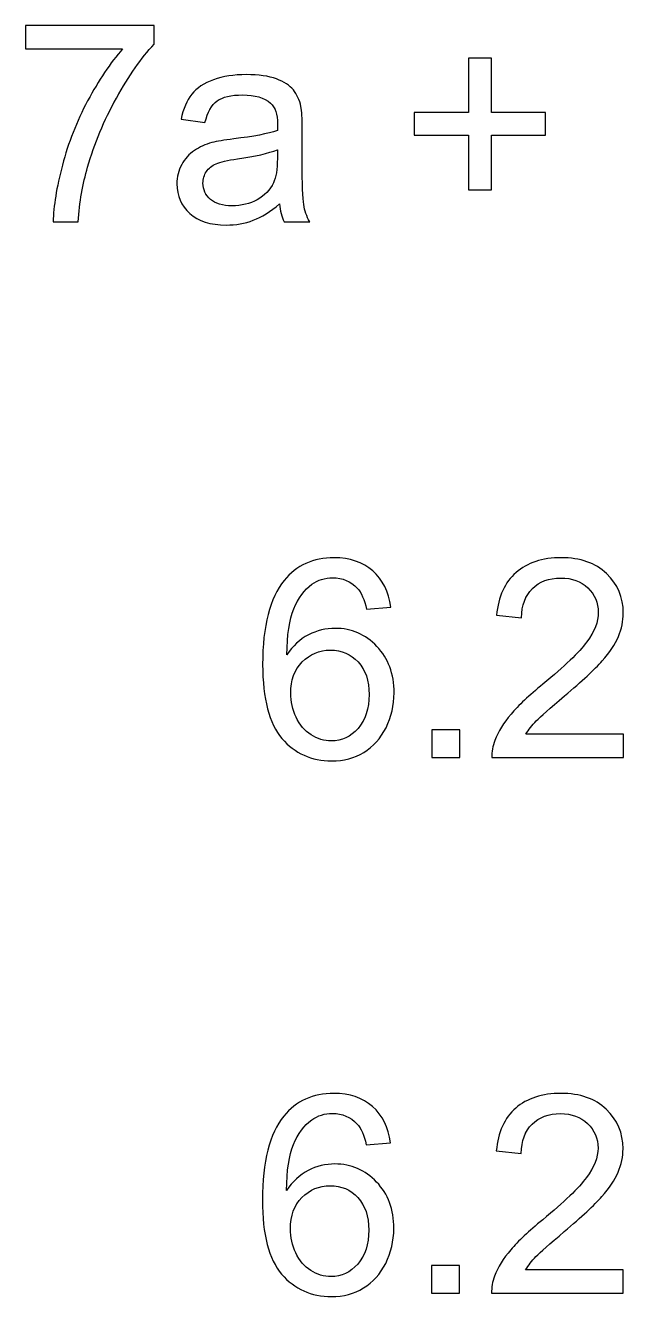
# Model space of a CAD drawing. Header units: millimetres. Extents: x -742 to 1487, y -1115 to 638.
# Drawn here: x 30.1 to 57.4, y -988.6 to -930.5 of the extents above; entities that cross this region are included whole.
import ezdxf

# ---------------------------------------------------------------- set-up
doc = ezdxf.new("R2010")
doc.units = ezdxf.units.MM
doc.layers.add('Layer 1', color=7, linetype='CONTINUOUS')

msp = doc.modelspace()

# ---------------------------------------------------------------- linework, layer by layer
at = {"layer": 'Layer 1', "color": 250}
for points, knots in [([(30.061, -931.567), (30.061, -931.567), (30.061, -930.5), (30.061, -930.5), (30.061, -930.5), (30.061, -930.5), (35.941, -930.5), (35.941, -930.5), (35.941, -930.5), (35.941, -930.5), (35.941, -931.364), (35.941, -931.364), (35.941, -931.364), (35.363, -931.98), (34.788, -932.799), (34.22, -933.821), (34.22, -933.821), (33.651, -934.844), (33.213, -935.896), (32.902, -936.977), (32.902, -936.977), (32.679, -937.737), (32.535, -938.573), (32.474, -939.479), (32.474, -939.479), (32.474, -939.479), (31.331, -939.479), (31.331, -939.479), (31.331, -939.479), (31.344, -938.764), (31.483, -937.898), (31.752, -936.884), (31.752, -936.884), (32.021, -935.868), (32.404, -934.89), (32.906, -933.948), (32.906, -933.948), (33.408, -933.006), (33.941, -932.213), (34.506, -931.567), (34.506, -931.567), (34.506, -931.567), (30.061, -931.567), (30.061, -931.567)], [0, 0, 0, 0, 0.083333, 0.083333, 0.083333, 0.083333, 0.166667, 0.166667, 0.166667, 0.166667, 0.25, 0.25, 0.25, 0.25, 0.333333, 0.333333, 0.333333, 0.333333, 0.416667, 0.416667, 0.416667, 0.416667, 0.5, 0.5, 0.5, 0.5, 0.583333, 0.583333, 0.583333, 0.583333, 0.666667, 0.666667, 0.666667, 0.666667, 0.75, 0.75, 0.75, 0.75, 0.833333, 0.833333, 0.833333, 0.833333, 1, 1, 1, 1]), ([(50.307, -938.006), (50.307, -938.006), (50.307, -935.517), (50.307, -935.517), (50.307, -935.517), (50.307, -935.517), (47.83, -935.517), (47.83, -935.517), (47.83, -935.517), (47.83, -935.517), (47.83, -934.475), (47.83, -934.475), (47.83, -934.475), (47.83, -934.475), (50.307, -934.475), (50.307, -934.475), (50.307, -934.475), (50.307, -934.475), (50.307, -931.999), (50.307, -931.999), (50.307, -931.999), (50.307, -931.999), (51.361, -931.999), (51.361, -931.999), (51.361, -931.999), (51.361, -931.999), (51.361, -934.475), (51.361, -934.475), (51.361, -934.475), (51.361, -934.475), (53.838, -934.475), (53.838, -934.475), (53.838, -934.475), (53.838, -934.475), (53.838, -935.517), (53.838, -935.517), (53.838, -935.517), (53.838, -935.517), (51.361, -935.517), (51.361, -935.517), (51.361, -935.517), (51.361, -935.517), (51.361, -938.006), (51.361, -938.006), (51.361, -938.006), (51.361, -938.006), (50.307, -938.006), (50.307, -938.006)], [0, 0, 0, 0, 0.076923, 0.076923, 0.076923, 0.076923, 0.153846, 0.153846, 0.153846, 0.153846, 0.230769, 0.230769, 0.230769, 0.230769, 0.307692, 0.307692, 0.307692, 0.307692, 0.384615, 0.384615, 0.384615, 0.384615, 0.461538, 0.461538, 0.461538, 0.461538, 0.538462, 0.538462, 0.538462, 0.538462, 0.615385, 0.615385, 0.615385, 0.615385, 0.692308, 0.692308, 0.692308, 0.692308, 0.769231, 0.769231, 0.769231, 0.769231, 0.846154, 0.846154, 0.846154, 0.846154, 1, 1, 1, 1]), ([(41.671, -938.654), (41.256, -939.007), (40.856, -939.255), (40.473, -939.401), (40.473, -939.401), (40.09, -939.547), (39.679, -939.619), (39.239, -939.619), (39.239, -939.619), (38.515, -939.619), (37.958, -939.443), (37.569, -939.09), (37.569, -939.09), (37.179, -938.738), (36.985, -938.287), (36.985, -937.739), (36.985, -937.739), (36.985, -937.418), (37.059, -937.123), (37.205, -936.857), (37.205, -936.857), (37.353, -936.59), (37.546, -936.378), (37.783, -936.217), (37.783, -936.217), (38.022, -936.056), (38.289, -935.934), (38.587, -935.851), (38.587, -935.851), (38.807, -935.794), (39.139, -935.739), (39.582, -935.684), (39.582, -935.684), (40.484, -935.578), (41.15, -935.449), (41.576, -935.301), (41.576, -935.301), (41.58, -935.148), (41.582, -935.051), (41.582, -935.011), (41.582, -935.011), (41.582, -934.558), (41.476, -934.238), (41.265, -934.052), (41.265, -934.052), (40.979, -933.8), (40.553, -933.675), (39.99, -933.675), (39.99, -933.675), (39.463, -933.675), (39.074, -933.768), (38.824, -933.953), (38.824, -933.953), (38.572, -934.137), (38.388, -934.463), (38.267, -934.933), (38.267, -934.933), (38.267, -934.933), (37.175, -934.78), (37.175, -934.78), (37.175, -934.78), (37.275, -934.312), (37.438, -933.933), (37.666, -933.646), (37.666, -933.646), (37.895, -933.358), (38.225, -933.138), (38.657, -932.981), (38.657, -932.981), (39.087, -932.826), (39.588, -932.748), (40.155, -932.748), (40.155, -932.748), (40.718, -932.748), (41.178, -932.814), (41.531, -932.947), (41.531, -932.947), (41.883, -933.08), (42.143, -933.246), (42.308, -933.447), (42.308, -933.447), (42.473, -933.648), (42.59, -933.902), (42.657, -934.209), (42.657, -934.209), (42.693, -934.399), (42.712, -934.742), (42.712, -935.235), (42.712, -935.235), (42.712, -935.235), (42.712, -936.717), (42.712, -936.717), (42.712, -936.717), (42.712, -937.752), (42.736, -938.406), (42.782, -938.683), (42.782, -938.683), (42.827, -938.961), (42.92, -939.225), (43.055, -939.479), (43.055, -939.479), (43.055, -939.479), (41.887, -939.479), (41.887, -939.479), (41.887, -939.479), (41.775, -939.244), (41.703, -938.969), (41.671, -938.654)], [0, 0, 0, 0, 0.035714, 0.035714, 0.035714, 0.035714, 0.071429, 0.071429, 0.071429, 0.071429, 0.107143, 0.107143, 0.107143, 0.107143, 0.142857, 0.142857, 0.142857, 0.142857, 0.178571, 0.178571, 0.178571, 0.178571, 0.214286, 0.214286, 0.214286, 0.214286, 0.25, 0.25, 0.25, 0.25, 0.285714, 0.285714, 0.285714, 0.285714, 0.321429, 0.321429, 0.321429, 0.321429, 0.357143, 0.357143, 0.357143, 0.357143, 0.392857, 0.392857, 0.392857, 0.392857, 0.428571, 0.428571, 0.428571, 0.428571, 0.464286, 0.464286, 0.464286, 0.464286, 0.5, 0.5, 0.5, 0.5, 0.535714, 0.535714, 0.535714, 0.535714, 0.571429, 0.571429, 0.571429, 0.571429, 0.607143, 0.607143, 0.607143, 0.607143, 0.642857, 0.642857, 0.642857, 0.642857, 0.678571, 0.678571, 0.678571, 0.678571, 0.714286, 0.714286, 0.714286, 0.714286, 0.75, 0.75, 0.75, 0.75, 0.785714, 0.785714, 0.785714, 0.785714, 0.821429, 0.821429, 0.821429, 0.821429, 0.857143, 0.857143, 0.857143, 0.857143, 0.892857, 0.892857, 0.892857, 0.892857, 0.928571, 0.928571, 0.928571, 0.928571, 1, 1, 1, 1]), ([(41.582, -936.177), (41.176, -936.342), (40.566, -936.482), (39.753, -936.596), (39.753, -936.596), (39.292, -936.662), (38.966, -936.736), (38.775, -936.818), (38.775, -936.818), (38.585, -936.901), (38.439, -937.022), (38.335, -937.178), (38.335, -937.178), (38.231, -937.337), (38.178, -937.513), (38.178, -937.707), (38.178, -937.707), (38.178, -938.002), (38.291, -938.249), (38.517, -938.446), (38.517, -938.446), (38.744, -938.643), (39.074, -938.743), (39.508, -938.743), (39.508, -938.743), (39.937, -938.743), (40.321, -938.649), (40.657, -938.461), (40.657, -938.461), (40.992, -938.275), (41.239, -938.019), (41.396, -937.695), (41.396, -937.695), (41.516, -937.443), (41.576, -937.072), (41.576, -936.584), (41.576, -936.584), (41.576, -936.584), (41.582, -936.177), (41.582, -936.177)], [0, 0, 0, 0, 0.090909, 0.090909, 0.090909, 0.090909, 0.181818, 0.181818, 0.181818, 0.181818, 0.272727, 0.272727, 0.272727, 0.272727, 0.363636, 0.363636, 0.363636, 0.363636, 0.454545, 0.454545, 0.454545, 0.454545, 0.545455, 0.545455, 0.545455, 0.545455, 0.636364, 0.636364, 0.636364, 0.636364, 0.727273, 0.727273, 0.727273, 0.727273, 0.818182, 0.818182, 0.818182, 0.818182, 1, 1, 1, 1]), ([(46.759, -957.081), (46.759, -957.081), (45.655, -957.17), (45.655, -957.17), (45.655, -957.17), (45.555, -956.731), (45.413, -956.412), (45.229, -956.213), (45.229, -956.213), (44.926, -955.893), (44.552, -955.735), (44.107, -955.735), (44.107, -955.735), (43.75, -955.735), (43.432, -955.834), (43.159, -956.033), (43.159, -956.033), (42.808, -956.289), (42.532, -956.662), (42.327, -957.153), (42.327, -957.153), (42.124, -957.646), (42.018, -958.347), (42.01, -959.255), (42.01, -959.255), (42.278, -958.846), (42.609, -958.541), (42.998, -958.344), (42.998, -958.344), (43.388, -958.145), (43.794, -958.046), (44.222, -958.046), (44.222, -958.046), (44.967, -958.046), (45.602, -958.321), (46.127, -958.869), (46.127, -958.869), (46.649, -959.418), (46.912, -960.125), (46.912, -960.994), (46.912, -960.994), (46.912, -961.566), (46.789, -962.095), (46.544, -962.586), (46.544, -962.586), (46.296, -963.077), (45.959, -963.452), (45.528, -963.712), (45.528, -963.712), (45.098, -963.973), (44.609, -964.104), (44.063, -964.104), (44.063, -964.104), (43.134, -964.104), (42.374, -963.761), (41.785, -963.077), (41.785, -963.077), (41.199, -962.394), (40.905, -961.265), (40.905, -959.695), (40.905, -959.695), (40.905, -957.938), (41.231, -956.66), (41.881, -955.862), (41.881, -955.862), (42.448, -955.167), (43.212, -954.82), (44.175, -954.82), (44.175, -954.82), (44.89, -954.82), (45.479, -955.021), (45.936, -955.421), (45.936, -955.421), (46.393, -955.821), (46.668, -956.374), (46.759, -957.081)], [0, 0, 0, 0, 0.05, 0.05, 0.05, 0.05, 0.1, 0.1, 0.1, 0.1, 0.15, 0.15, 0.15, 0.15, 0.2, 0.2, 0.2, 0.2, 0.25, 0.25, 0.25, 0.25, 0.3, 0.3, 0.3, 0.3, 0.35, 0.35, 0.35, 0.35, 0.4, 0.4, 0.4, 0.4, 0.45, 0.45, 0.45, 0.45, 0.5, 0.5, 0.5, 0.5, 0.55, 0.55, 0.55, 0.55, 0.6, 0.6, 0.6, 0.6, 0.65, 0.65, 0.65, 0.65, 0.7, 0.7, 0.7, 0.7, 0.75, 0.75, 0.75, 0.75, 0.8, 0.8, 0.8, 0.8, 0.85, 0.85, 0.85, 0.85, 0.9, 0.9, 0.9, 0.9, 1, 1, 1, 1]), ([(57.402, -962.885), (57.402, -962.885), (57.402, -963.951), (57.402, -963.951), (57.402, -963.951), (57.402, -963.951), (51.382, -963.951), (51.382, -963.951), (51.382, -963.951), (51.374, -963.683), (51.418, -963.424), (51.513, -963.175), (51.513, -963.175), (51.668, -962.766), (51.916, -962.362), (52.256, -961.966), (52.256, -961.966), (52.597, -961.57), (53.084, -961.113), (53.717, -960.594), (53.717, -960.594), (54.701, -959.784), (55.37, -959.142), (55.719, -958.668), (55.719, -958.668), (56.071, -958.194), (56.246, -957.745), (56.246, -957.322), (56.246, -957.322), (56.246, -956.88), (56.088, -956.507), (55.77, -956.202), (55.77, -956.202), (55.453, -955.9), (55.038, -955.747), (54.528, -955.747), (54.528, -955.747), (53.988, -955.747), (53.556, -955.908), (53.232, -956.23), (53.232, -956.23), (52.908, -956.549), (52.745, -956.994), (52.741, -957.563), (52.741, -957.563), (52.741, -957.563), (51.598, -957.449), (51.598, -957.449), (51.598, -957.449), (51.676, -956.594), (51.973, -955.942), (52.485, -955.493), (52.485, -955.493), (52.999, -955.045), (53.687, -954.82), (54.553, -954.82), (54.553, -954.82), (55.425, -954.82), (56.117, -955.061), (56.625, -955.546), (56.625, -955.546), (57.135, -956.031), (57.389, -956.632), (57.389, -957.347), (57.389, -957.347), (57.389, -957.712), (57.315, -958.069), (57.165, -958.421), (57.165, -958.421), (57.017, -958.774), (56.769, -959.144), (56.424, -959.534), (56.424, -959.534), (56.077, -959.921), (55.503, -960.457), (54.703, -961.134), (54.703, -961.134), (54.032, -961.697), (53.601, -962.078), (53.41, -962.279), (53.41, -962.279), (53.22, -962.48), (53.063, -962.681), (52.938, -962.885), (52.938, -962.885), (52.938, -962.885), (57.402, -962.885), (57.402, -962.885)], [0, 0, 0, 0, 0.043478, 0.043478, 0.043478, 0.043478, 0.086957, 0.086957, 0.086957, 0.086957, 0.130435, 0.130435, 0.130435, 0.130435, 0.173913, 0.173913, 0.173913, 0.173913, 0.217391, 0.217391, 0.217391, 0.217391, 0.26087, 0.26087, 0.26087, 0.26087, 0.304348, 0.304348, 0.304348, 0.304348, 0.347826, 0.347826, 0.347826, 0.347826, 0.391304, 0.391304, 0.391304, 0.391304, 0.434783, 0.434783, 0.434783, 0.434783, 0.478261, 0.478261, 0.478261, 0.478261, 0.521739, 0.521739, 0.521739, 0.521739, 0.565217, 0.565217, 0.565217, 0.565217, 0.608696, 0.608696, 0.608696, 0.608696, 0.652174, 0.652174, 0.652174, 0.652174, 0.695652, 0.695652, 0.695652, 0.695652, 0.73913, 0.73913, 0.73913, 0.73913, 0.782609, 0.782609, 0.782609, 0.782609, 0.826087, 0.826087, 0.826087, 0.826087, 0.869565, 0.869565, 0.869565, 0.869565, 0.913043, 0.913043, 0.913043, 0.913043, 1, 1, 1, 1]), ([(42.187, -961.005), (42.187, -961.39), (42.27, -961.759), (42.433, -962.11), (42.433, -962.11), (42.596, -962.461), (42.825, -962.728), (43.115, -962.912), (43.115, -962.912), (43.407, -963.096), (43.716, -963.189), (44.044, -963.189), (44.044, -963.189), (44.52, -963.189), (44.926, -962.999), (45.263, -962.618), (45.263, -962.618), (45.6, -962.237), (45.769, -961.72), (45.769, -961.066), (45.769, -961.066), (45.769, -960.438), (45.602, -959.942), (45.269, -959.581), (45.269, -959.581), (44.937, -959.219), (44.514, -959.037), (43.999, -959.037), (43.999, -959.037), (43.496, -959.037), (43.066, -959.219), (42.715, -959.581), (42.715, -959.581), (42.363, -959.942), (42.187, -960.417), (42.187, -961.005)], [0, 0, 0, 0, 0.1, 0.1, 0.1, 0.1, 0.2, 0.2, 0.2, 0.2, 0.3, 0.3, 0.3, 0.3, 0.4, 0.4, 0.4, 0.4, 0.5, 0.5, 0.5, 0.5, 0.6, 0.6, 0.6, 0.6, 0.7, 0.7, 0.7, 0.7, 0.8, 0.8, 0.8, 0.8, 1, 1, 1, 1]), ([(48.641, -963.951), (48.641, -963.951), (48.641, -962.681), (48.641, -962.681), (48.641, -962.681), (48.641, -962.681), (49.911, -962.681), (49.911, -962.681), (49.911, -962.681), (49.911, -962.681), (49.911, -963.951), (49.911, -963.951), (49.911, -963.951), (49.911, -963.951), (48.641, -963.951), (48.641, -963.951)], [0, 0, 0, 0, 0.2, 0.2, 0.2, 0.2, 0.4, 0.4, 0.4, 0.4, 0.6, 0.6, 0.6, 0.6, 1, 1, 1, 1]), ([(46.747, -981.553), (46.747, -981.553), (45.642, -981.642), (45.642, -981.642), (45.642, -981.642), (45.542, -981.204), (45.401, -980.884), (45.216, -980.685), (45.216, -980.685), (44.914, -980.365), (44.539, -980.207), (44.095, -980.207), (44.095, -980.207), (43.737, -980.207), (43.419, -980.306), (43.146, -980.505), (43.146, -980.505), (42.795, -980.761), (42.52, -981.134), (42.314, -981.625), (42.314, -981.625), (42.111, -982.118), (42.005, -982.819), (41.997, -983.727), (41.997, -983.727), (42.266, -983.318), (42.596, -983.013), (42.985, -982.817), (42.985, -982.817), (43.375, -982.618), (43.781, -982.518), (44.209, -982.518), (44.209, -982.518), (44.954, -982.518), (45.589, -982.793), (46.114, -983.342), (46.114, -983.342), (46.637, -983.89), (46.899, -984.597), (46.899, -985.467), (46.899, -985.467), (46.899, -986.038), (46.776, -986.567), (46.531, -987.058), (46.531, -987.058), (46.283, -987.549), (45.947, -987.924), (45.515, -988.184), (45.515, -988.184), (45.085, -988.445), (44.596, -988.576), (44.05, -988.576), (44.05, -988.576), (43.121, -988.576), (42.361, -988.233), (41.773, -987.549), (41.773, -987.549), (41.186, -986.866), (40.892, -985.738), (40.892, -984.167), (40.892, -984.167), (40.892, -982.41), (41.218, -981.132), (41.868, -980.334), (41.868, -980.334), (42.435, -979.639), (43.199, -979.292), (44.162, -979.292), (44.162, -979.292), (44.878, -979.292), (45.466, -979.493), (45.923, -979.893), (45.923, -979.893), (46.381, -980.294), (46.656, -980.846), (46.747, -981.553)], [0, 0, 0, 0, 0.05, 0.05, 0.05, 0.05, 0.1, 0.1, 0.1, 0.1, 0.15, 0.15, 0.15, 0.15, 0.2, 0.2, 0.2, 0.2, 0.25, 0.25, 0.25, 0.25, 0.3, 0.3, 0.3, 0.3, 0.35, 0.35, 0.35, 0.35, 0.4, 0.4, 0.4, 0.4, 0.45, 0.45, 0.45, 0.45, 0.5, 0.5, 0.5, 0.5, 0.55, 0.55, 0.55, 0.55, 0.6, 0.6, 0.6, 0.6, 0.65, 0.65, 0.65, 0.65, 0.7, 0.7, 0.7, 0.7, 0.75, 0.75, 0.75, 0.75, 0.8, 0.8, 0.8, 0.8, 0.85, 0.85, 0.85, 0.85, 0.9, 0.9, 0.9, 0.9, 1, 1, 1, 1]), ([(57.389, -987.357), (57.389, -987.357), (57.389, -988.424), (57.389, -988.424), (57.389, -988.424), (57.389, -988.424), (51.37, -988.424), (51.37, -988.424), (51.37, -988.424), (51.361, -988.155), (51.406, -987.897), (51.501, -987.647), (51.501, -987.647), (51.655, -987.238), (51.903, -986.834), (52.244, -986.438), (52.244, -986.438), (52.585, -986.042), (53.071, -985.585), (53.704, -985.067), (53.704, -985.067), (54.688, -984.256), (55.357, -983.615), (55.707, -983.14), (55.707, -983.14), (56.058, -982.666), (56.234, -982.218), (56.234, -981.794), (56.234, -981.794), (56.234, -981.352), (56.075, -980.979), (55.757, -980.675), (55.757, -980.675), (55.44, -980.372), (55.025, -980.219), (54.515, -980.219), (54.515, -980.219), (53.975, -980.219), (53.543, -980.38), (53.22, -980.702), (53.22, -980.702), (52.896, -981.022), (52.733, -981.466), (52.728, -982.036), (52.728, -982.036), (52.728, -982.036), (51.585, -981.921), (51.585, -981.921), (51.585, -981.921), (51.664, -981.066), (51.96, -980.414), (52.472, -979.965), (52.472, -979.965), (52.987, -979.517), (53.675, -979.292), (54.54, -979.292), (54.54, -979.292), (55.412, -979.292), (56.105, -979.534), (56.613, -980.018), (56.613, -980.018), (57.123, -980.503), (57.377, -981.104), (57.377, -981.82), (57.377, -981.82), (57.377, -982.184), (57.303, -982.541), (57.152, -982.893), (57.152, -982.893), (57.004, -983.246), (56.756, -983.617), (56.411, -984.006), (56.411, -984.006), (56.064, -984.394), (55.491, -984.929), (54.691, -985.606), (54.691, -985.606), (54.02, -986.169), (53.588, -986.55), (53.397, -986.751), (53.397, -986.751), (53.207, -986.953), (53.05, -987.154), (52.925, -987.357), (52.925, -987.357), (52.925, -987.357), (57.389, -987.357), (57.389, -987.357)], [0, 0, 0, 0, 0.043478, 0.043478, 0.043478, 0.043478, 0.086957, 0.086957, 0.086957, 0.086957, 0.130435, 0.130435, 0.130435, 0.130435, 0.173913, 0.173913, 0.173913, 0.173913, 0.217391, 0.217391, 0.217391, 0.217391, 0.26087, 0.26087, 0.26087, 0.26087, 0.304348, 0.304348, 0.304348, 0.304348, 0.347826, 0.347826, 0.347826, 0.347826, 0.391304, 0.391304, 0.391304, 0.391304, 0.434783, 0.434783, 0.434783, 0.434783, 0.478261, 0.478261, 0.478261, 0.478261, 0.521739, 0.521739, 0.521739, 0.521739, 0.565217, 0.565217, 0.565217, 0.565217, 0.608696, 0.608696, 0.608696, 0.608696, 0.652174, 0.652174, 0.652174, 0.652174, 0.695652, 0.695652, 0.695652, 0.695652, 0.73913, 0.73913, 0.73913, 0.73913, 0.782609, 0.782609, 0.782609, 0.782609, 0.826087, 0.826087, 0.826087, 0.826087, 0.869565, 0.869565, 0.869565, 0.869565, 0.913043, 0.913043, 0.913043, 0.913043, 1, 1, 1, 1]), ([(42.175, -985.477), (42.175, -985.862), (42.257, -986.231), (42.42, -986.582), (42.42, -986.582), (42.583, -986.934), (42.812, -987.2), (43.102, -987.384), (43.102, -987.384), (43.394, -987.569), (43.703, -987.662), (44.031, -987.662), (44.031, -987.662), (44.507, -987.662), (44.914, -987.471), (45.25, -987.09), (45.25, -987.09), (45.587, -986.709), (45.756, -986.193), (45.756, -985.539), (45.756, -985.539), (45.756, -984.91), (45.589, -984.415), (45.257, -984.053), (45.257, -984.053), (44.924, -983.691), (44.501, -983.509), (43.987, -983.509), (43.987, -983.509), (43.483, -983.509), (43.053, -983.691), (42.702, -984.053), (42.702, -984.053), (42.35, -984.415), (42.175, -984.889), (42.175, -985.477)], [0, 0, 0, 0, 0.1, 0.1, 0.1, 0.1, 0.2, 0.2, 0.2, 0.2, 0.3, 0.3, 0.3, 0.3, 0.4, 0.4, 0.4, 0.4, 0.5, 0.5, 0.5, 0.5, 0.6, 0.6, 0.6, 0.6, 0.7, 0.7, 0.7, 0.7, 0.8, 0.8, 0.8, 0.8, 1, 1, 1, 1]), ([(48.628, -988.424), (48.628, -988.424), (48.628, -987.154), (48.628, -987.154), (48.628, -987.154), (48.628, -987.154), (49.898, -987.154), (49.898, -987.154), (49.898, -987.154), (49.898, -987.154), (49.898, -988.424), (49.898, -988.424), (49.898, -988.424), (49.898, -988.424), (48.628, -988.424), (48.628, -988.424)], [0, 0, 0, 0, 0.2, 0.2, 0.2, 0.2, 0.4, 0.4, 0.4, 0.4, 0.6, 0.6, 0.6, 0.6, 1, 1, 1, 1])]:
    msp.add_open_spline(points, degree=3, knots=knots, dxfattribs=at)
at = {"layer": 'Layer 1', "color": 250, "lineweight": 9}
for points, knots in [([(30.061, -931.567), (30.061, -931.567), (30.061, -930.5), (30.061, -930.5), (30.061, -930.5), (30.061, -930.5), (35.941, -930.5), (35.941, -930.5), (35.941, -930.5), (35.941, -930.5), (35.941, -931.364), (35.941, -931.364), (35.941, -931.364), (35.363, -931.98), (34.788, -932.799), (34.22, -933.821), (34.22, -933.821), (33.651, -934.844), (33.213, -935.896), (32.902, -936.977), (32.902, -936.977), (32.679, -937.737), (32.535, -938.573), (32.474, -939.479), (32.474, -939.479), (32.474, -939.479), (31.331, -939.479), (31.331, -939.479), (31.331, -939.479), (31.344, -938.764), (31.483, -937.898), (31.752, -936.884), (31.752, -936.884), (32.021, -935.868), (32.404, -934.89), (32.906, -933.948), (32.906, -933.948), (33.408, -933.006), (33.941, -932.213), (34.506, -931.567), (34.506, -931.567), (34.506, -931.567), (30.061, -931.567), (30.061, -931.567)], [0, 0, 0, 0, 0.083333, 0.083333, 0.083333, 0.083333, 0.166667, 0.166667, 0.166667, 0.166667, 0.25, 0.25, 0.25, 0.25, 0.333333, 0.333333, 0.333333, 0.333333, 0.416667, 0.416667, 0.416667, 0.416667, 0.5, 0.5, 0.5, 0.5, 0.583333, 0.583333, 0.583333, 0.583333, 0.666667, 0.666667, 0.666667, 0.666667, 0.75, 0.75, 0.75, 0.75, 0.833333, 0.833333, 0.833333, 0.833333, 1, 1, 1, 1]), ([(50.307, -938.006), (50.307, -938.006), (50.307, -935.517), (50.307, -935.517), (50.307, -935.517), (50.307, -935.517), (47.83, -935.517), (47.83, -935.517), (47.83, -935.517), (47.83, -935.517), (47.83, -934.475), (47.83, -934.475), (47.83, -934.475), (47.83, -934.475), (50.307, -934.475), (50.307, -934.475), (50.307, -934.475), (50.307, -934.475), (50.307, -931.999), (50.307, -931.999), (50.307, -931.999), (50.307, -931.999), (51.361, -931.999), (51.361, -931.999), (51.361, -931.999), (51.361, -931.999), (51.361, -934.475), (51.361, -934.475), (51.361, -934.475), (51.361, -934.475), (53.838, -934.475), (53.838, -934.475), (53.838, -934.475), (53.838, -934.475), (53.838, -935.517), (53.838, -935.517), (53.838, -935.517), (53.838, -935.517), (51.361, -935.517), (51.361, -935.517), (51.361, -935.517), (51.361, -935.517), (51.361, -938.006), (51.361, -938.006), (51.361, -938.006), (51.361, -938.006), (50.307, -938.006), (50.307, -938.006)], [0, 0, 0, 0, 0.076923, 0.076923, 0.076923, 0.076923, 0.153846, 0.153846, 0.153846, 0.153846, 0.230769, 0.230769, 0.230769, 0.230769, 0.307692, 0.307692, 0.307692, 0.307692, 0.384615, 0.384615, 0.384615, 0.384615, 0.461538, 0.461538, 0.461538, 0.461538, 0.538462, 0.538462, 0.538462, 0.538462, 0.615385, 0.615385, 0.615385, 0.615385, 0.692308, 0.692308, 0.692308, 0.692308, 0.769231, 0.769231, 0.769231, 0.769231, 0.846154, 0.846154, 0.846154, 0.846154, 1, 1, 1, 1]), ([(41.671, -938.654), (41.256, -939.007), (40.856, -939.255), (40.473, -939.401), (40.473, -939.401), (40.09, -939.547), (39.679, -939.619), (39.239, -939.619), (39.239, -939.619), (38.515, -939.619), (37.958, -939.443), (37.569, -939.09), (37.569, -939.09), (37.179, -938.738), (36.985, -938.287), (36.985, -937.739), (36.985, -937.739), (36.985, -937.418), (37.059, -937.123), (37.205, -936.857), (37.205, -936.857), (37.353, -936.59), (37.546, -936.378), (37.783, -936.217), (37.783, -936.217), (38.022, -936.056), (38.289, -935.934), (38.587, -935.851), (38.587, -935.851), (38.807, -935.794), (39.139, -935.739), (39.582, -935.684), (39.582, -935.684), (40.484, -935.578), (41.15, -935.449), (41.576, -935.301), (41.576, -935.301), (41.58, -935.148), (41.582, -935.051), (41.582, -935.011), (41.582, -935.011), (41.582, -934.558), (41.476, -934.238), (41.265, -934.052), (41.265, -934.052), (40.979, -933.8), (40.553, -933.675), (39.99, -933.675), (39.99, -933.675), (39.463, -933.675), (39.074, -933.768), (38.824, -933.953), (38.824, -933.953), (38.572, -934.137), (38.388, -934.463), (38.267, -934.933), (38.267, -934.933), (38.267, -934.933), (37.175, -934.78), (37.175, -934.78), (37.175, -934.78), (37.275, -934.312), (37.438, -933.933), (37.666, -933.646), (37.666, -933.646), (37.895, -933.358), (38.225, -933.138), (38.657, -932.981), (38.657, -932.981), (39.087, -932.826), (39.588, -932.748), (40.155, -932.748), (40.155, -932.748), (40.718, -932.748), (41.178, -932.814), (41.531, -932.947), (41.531, -932.947), (41.883, -933.08), (42.143, -933.246), (42.308, -933.447), (42.308, -933.447), (42.473, -933.648), (42.59, -933.902), (42.657, -934.209), (42.657, -934.209), (42.693, -934.399), (42.712, -934.742), (42.712, -935.235), (42.712, -935.235), (42.712, -935.235), (42.712, -936.717), (42.712, -936.717), (42.712, -936.717), (42.712, -937.752), (42.736, -938.406), (42.782, -938.683), (42.782, -938.683), (42.827, -938.961), (42.92, -939.225), (43.055, -939.479), (43.055, -939.479), (43.055, -939.479), (41.887, -939.479), (41.887, -939.479), (41.887, -939.479), (41.775, -939.244), (41.703, -938.969), (41.671, -938.654)], [0, 0, 0, 0, 0.035714, 0.035714, 0.035714, 0.035714, 0.071429, 0.071429, 0.071429, 0.071429, 0.107143, 0.107143, 0.107143, 0.107143, 0.142857, 0.142857, 0.142857, 0.142857, 0.178571, 0.178571, 0.178571, 0.178571, 0.214286, 0.214286, 0.214286, 0.214286, 0.25, 0.25, 0.25, 0.25, 0.285714, 0.285714, 0.285714, 0.285714, 0.321429, 0.321429, 0.321429, 0.321429, 0.357143, 0.357143, 0.357143, 0.357143, 0.392857, 0.392857, 0.392857, 0.392857, 0.428571, 0.428571, 0.428571, 0.428571, 0.464286, 0.464286, 0.464286, 0.464286, 0.5, 0.5, 0.5, 0.5, 0.535714, 0.535714, 0.535714, 0.535714, 0.571429, 0.571429, 0.571429, 0.571429, 0.607143, 0.607143, 0.607143, 0.607143, 0.642857, 0.642857, 0.642857, 0.642857, 0.678571, 0.678571, 0.678571, 0.678571, 0.714286, 0.714286, 0.714286, 0.714286, 0.75, 0.75, 0.75, 0.75, 0.785714, 0.785714, 0.785714, 0.785714, 0.821429, 0.821429, 0.821429, 0.821429, 0.857143, 0.857143, 0.857143, 0.857143, 0.892857, 0.892857, 0.892857, 0.892857, 0.928571, 0.928571, 0.928571, 0.928571, 1, 1, 1, 1]), ([(41.582, -936.177), (41.176, -936.342), (40.566, -936.482), (39.753, -936.596), (39.753, -936.596), (39.292, -936.662), (38.966, -936.736), (38.775, -936.818), (38.775, -936.818), (38.585, -936.901), (38.439, -937.022), (38.335, -937.178), (38.335, -937.178), (38.231, -937.337), (38.178, -937.513), (38.178, -937.707), (38.178, -937.707), (38.178, -938.002), (38.291, -938.249), (38.517, -938.446), (38.517, -938.446), (38.744, -938.643), (39.074, -938.743), (39.508, -938.743), (39.508, -938.743), (39.937, -938.743), (40.321, -938.649), (40.657, -938.461), (40.657, -938.461), (40.992, -938.275), (41.239, -938.019), (41.396, -937.695), (41.396, -937.695), (41.516, -937.443), (41.576, -937.072), (41.576, -936.584), (41.576, -936.584), (41.576, -936.584), (41.582, -936.177), (41.582, -936.177)], [0, 0, 0, 0, 0.090909, 0.090909, 0.090909, 0.090909, 0.181818, 0.181818, 0.181818, 0.181818, 0.272727, 0.272727, 0.272727, 0.272727, 0.363636, 0.363636, 0.363636, 0.363636, 0.454545, 0.454545, 0.454545, 0.454545, 0.545455, 0.545455, 0.545455, 0.545455, 0.636364, 0.636364, 0.636364, 0.636364, 0.727273, 0.727273, 0.727273, 0.727273, 0.818182, 0.818182, 0.818182, 0.818182, 1, 1, 1, 1]), ([(46.759, -957.081), (46.759, -957.081), (45.655, -957.17), (45.655, -957.17), (45.655, -957.17), (45.555, -956.731), (45.413, -956.412), (45.229, -956.213), (45.229, -956.213), (44.926, -955.893), (44.552, -955.735), (44.107, -955.735), (44.107, -955.735), (43.75, -955.735), (43.432, -955.834), (43.159, -956.033), (43.159, -956.033), (42.808, -956.289), (42.532, -956.662), (42.327, -957.153), (42.327, -957.153), (42.124, -957.646), (42.018, -958.347), (42.01, -959.255), (42.01, -959.255), (42.278, -958.846), (42.609, -958.541), (42.998, -958.344), (42.998, -958.344), (43.388, -958.145), (43.794, -958.046), (44.222, -958.046), (44.222, -958.046), (44.967, -958.046), (45.602, -958.321), (46.127, -958.869), (46.127, -958.869), (46.649, -959.418), (46.912, -960.125), (46.912, -960.994), (46.912, -960.994), (46.912, -961.566), (46.789, -962.095), (46.544, -962.586), (46.544, -962.586), (46.296, -963.077), (45.959, -963.452), (45.528, -963.712), (45.528, -963.712), (45.098, -963.973), (44.609, -964.104), (44.063, -964.104), (44.063, -964.104), (43.134, -964.104), (42.374, -963.761), (41.785, -963.077), (41.785, -963.077), (41.199, -962.394), (40.905, -961.265), (40.905, -959.695), (40.905, -959.695), (40.905, -957.938), (41.231, -956.66), (41.881, -955.862), (41.881, -955.862), (42.448, -955.167), (43.212, -954.82), (44.175, -954.82), (44.175, -954.82), (44.89, -954.82), (45.479, -955.021), (45.936, -955.421), (45.936, -955.421), (46.393, -955.821), (46.668, -956.374), (46.759, -957.081)], [0, 0, 0, 0, 0.05, 0.05, 0.05, 0.05, 0.1, 0.1, 0.1, 0.1, 0.15, 0.15, 0.15, 0.15, 0.2, 0.2, 0.2, 0.2, 0.25, 0.25, 0.25, 0.25, 0.3, 0.3, 0.3, 0.3, 0.35, 0.35, 0.35, 0.35, 0.4, 0.4, 0.4, 0.4, 0.45, 0.45, 0.45, 0.45, 0.5, 0.5, 0.5, 0.5, 0.55, 0.55, 0.55, 0.55, 0.6, 0.6, 0.6, 0.6, 0.65, 0.65, 0.65, 0.65, 0.7, 0.7, 0.7, 0.7, 0.75, 0.75, 0.75, 0.75, 0.8, 0.8, 0.8, 0.8, 0.85, 0.85, 0.85, 0.85, 0.9, 0.9, 0.9, 0.9, 1, 1, 1, 1]), ([(57.402, -962.885), (57.402, -962.885), (57.402, -963.951), (57.402, -963.951), (57.402, -963.951), (57.402, -963.951), (51.382, -963.951), (51.382, -963.951), (51.382, -963.951), (51.374, -963.683), (51.418, -963.424), (51.513, -963.175), (51.513, -963.175), (51.668, -962.766), (51.916, -962.362), (52.256, -961.966), (52.256, -961.966), (52.597, -961.57), (53.084, -961.113), (53.717, -960.594), (53.717, -960.594), (54.701, -959.784), (55.37, -959.142), (55.719, -958.668), (55.719, -958.668), (56.071, -958.194), (56.246, -957.745), (56.246, -957.322), (56.246, -957.322), (56.246, -956.88), (56.088, -956.507), (55.77, -956.202), (55.77, -956.202), (55.453, -955.9), (55.038, -955.747), (54.528, -955.747), (54.528, -955.747), (53.988, -955.747), (53.556, -955.908), (53.232, -956.23), (53.232, -956.23), (52.908, -956.549), (52.745, -956.994), (52.741, -957.563), (52.741, -957.563), (52.741, -957.563), (51.598, -957.449), (51.598, -957.449), (51.598, -957.449), (51.676, -956.594), (51.973, -955.942), (52.485, -955.493), (52.485, -955.493), (52.999, -955.045), (53.687, -954.82), (54.553, -954.82), (54.553, -954.82), (55.425, -954.82), (56.117, -955.061), (56.625, -955.546), (56.625, -955.546), (57.135, -956.031), (57.389, -956.632), (57.389, -957.347), (57.389, -957.347), (57.389, -957.712), (57.315, -958.069), (57.165, -958.421), (57.165, -958.421), (57.017, -958.774), (56.769, -959.144), (56.424, -959.534), (56.424, -959.534), (56.077, -959.921), (55.503, -960.457), (54.703, -961.134), (54.703, -961.134), (54.032, -961.697), (53.601, -962.078), (53.41, -962.279), (53.41, -962.279), (53.22, -962.48), (53.063, -962.681), (52.938, -962.885), (52.938, -962.885), (52.938, -962.885), (57.402, -962.885), (57.402, -962.885)], [0, 0, 0, 0, 0.043478, 0.043478, 0.043478, 0.043478, 0.086957, 0.086957, 0.086957, 0.086957, 0.130435, 0.130435, 0.130435, 0.130435, 0.173913, 0.173913, 0.173913, 0.173913, 0.217391, 0.217391, 0.217391, 0.217391, 0.26087, 0.26087, 0.26087, 0.26087, 0.304348, 0.304348, 0.304348, 0.304348, 0.347826, 0.347826, 0.347826, 0.347826, 0.391304, 0.391304, 0.391304, 0.391304, 0.434783, 0.434783, 0.434783, 0.434783, 0.478261, 0.478261, 0.478261, 0.478261, 0.521739, 0.521739, 0.521739, 0.521739, 0.565217, 0.565217, 0.565217, 0.565217, 0.608696, 0.608696, 0.608696, 0.608696, 0.652174, 0.652174, 0.652174, 0.652174, 0.695652, 0.695652, 0.695652, 0.695652, 0.73913, 0.73913, 0.73913, 0.73913, 0.782609, 0.782609, 0.782609, 0.782609, 0.826087, 0.826087, 0.826087, 0.826087, 0.869565, 0.869565, 0.869565, 0.869565, 0.913043, 0.913043, 0.913043, 0.913043, 1, 1, 1, 1]), ([(42.187, -961.005), (42.187, -961.39), (42.27, -961.759), (42.433, -962.11), (42.433, -962.11), (42.596, -962.461), (42.825, -962.728), (43.115, -962.912), (43.115, -962.912), (43.407, -963.096), (43.716, -963.189), (44.044, -963.189), (44.044, -963.189), (44.52, -963.189), (44.926, -962.999), (45.263, -962.618), (45.263, -962.618), (45.6, -962.237), (45.769, -961.72), (45.769, -961.066), (45.769, -961.066), (45.769, -960.438), (45.602, -959.942), (45.269, -959.581), (45.269, -959.581), (44.937, -959.219), (44.514, -959.037), (43.999, -959.037), (43.999, -959.037), (43.496, -959.037), (43.066, -959.219), (42.715, -959.581), (42.715, -959.581), (42.363, -959.942), (42.187, -960.417), (42.187, -961.005)], [0, 0, 0, 0, 0.1, 0.1, 0.1, 0.1, 0.2, 0.2, 0.2, 0.2, 0.3, 0.3, 0.3, 0.3, 0.4, 0.4, 0.4, 0.4, 0.5, 0.5, 0.5, 0.5, 0.6, 0.6, 0.6, 0.6, 0.7, 0.7, 0.7, 0.7, 0.8, 0.8, 0.8, 0.8, 1, 1, 1, 1]), ([(48.641, -963.951), (48.641, -963.951), (48.641, -962.681), (48.641, -962.681), (48.641, -962.681), (48.641, -962.681), (49.911, -962.681), (49.911, -962.681), (49.911, -962.681), (49.911, -962.681), (49.911, -963.951), (49.911, -963.951), (49.911, -963.951), (49.911, -963.951), (48.641, -963.951), (48.641, -963.951)], [0, 0, 0, 0, 0.2, 0.2, 0.2, 0.2, 0.4, 0.4, 0.4, 0.4, 0.6, 0.6, 0.6, 0.6, 1, 1, 1, 1]), ([(46.747, -981.553), (46.747, -981.553), (45.642, -981.642), (45.642, -981.642), (45.642, -981.642), (45.542, -981.204), (45.401, -980.884), (45.216, -980.685), (45.216, -980.685), (44.914, -980.365), (44.539, -980.207), (44.095, -980.207), (44.095, -980.207), (43.737, -980.207), (43.419, -980.306), (43.146, -980.505), (43.146, -980.505), (42.795, -980.761), (42.52, -981.134), (42.314, -981.625), (42.314, -981.625), (42.111, -982.118), (42.005, -982.819), (41.997, -983.727), (41.997, -983.727), (42.266, -983.318), (42.596, -983.013), (42.985, -982.817), (42.985, -982.817), (43.375, -982.618), (43.781, -982.518), (44.209, -982.518), (44.209, -982.518), (44.954, -982.518), (45.589, -982.793), (46.114, -983.342), (46.114, -983.342), (46.637, -983.89), (46.899, -984.597), (46.899, -985.467), (46.899, -985.467), (46.899, -986.038), (46.776, -986.567), (46.531, -987.058), (46.531, -987.058), (46.283, -987.549), (45.947, -987.924), (45.515, -988.184), (45.515, -988.184), (45.085, -988.445), (44.596, -988.576), (44.05, -988.576), (44.05, -988.576), (43.121, -988.576), (42.361, -988.233), (41.773, -987.549), (41.773, -987.549), (41.186, -986.866), (40.892, -985.738), (40.892, -984.167), (40.892, -984.167), (40.892, -982.41), (41.218, -981.132), (41.868, -980.334), (41.868, -980.334), (42.435, -979.639), (43.199, -979.292), (44.162, -979.292), (44.162, -979.292), (44.878, -979.292), (45.466, -979.493), (45.923, -979.893), (45.923, -979.893), (46.381, -980.294), (46.656, -980.846), (46.747, -981.553)], [0, 0, 0, 0, 0.05, 0.05, 0.05, 0.05, 0.1, 0.1, 0.1, 0.1, 0.15, 0.15, 0.15, 0.15, 0.2, 0.2, 0.2, 0.2, 0.25, 0.25, 0.25, 0.25, 0.3, 0.3, 0.3, 0.3, 0.35, 0.35, 0.35, 0.35, 0.4, 0.4, 0.4, 0.4, 0.45, 0.45, 0.45, 0.45, 0.5, 0.5, 0.5, 0.5, 0.55, 0.55, 0.55, 0.55, 0.6, 0.6, 0.6, 0.6, 0.65, 0.65, 0.65, 0.65, 0.7, 0.7, 0.7, 0.7, 0.75, 0.75, 0.75, 0.75, 0.8, 0.8, 0.8, 0.8, 0.85, 0.85, 0.85, 0.85, 0.9, 0.9, 0.9, 0.9, 1, 1, 1, 1]), ([(57.389, -987.357), (57.389, -987.357), (57.389, -988.424), (57.389, -988.424), (57.389, -988.424), (57.389, -988.424), (51.37, -988.424), (51.37, -988.424), (51.37, -988.424), (51.361, -988.155), (51.406, -987.897), (51.501, -987.647), (51.501, -987.647), (51.655, -987.238), (51.903, -986.834), (52.244, -986.438), (52.244, -986.438), (52.585, -986.042), (53.071, -985.585), (53.704, -985.067), (53.704, -985.067), (54.688, -984.256), (55.357, -983.615), (55.707, -983.14), (55.707, -983.14), (56.058, -982.666), (56.234, -982.218), (56.234, -981.794), (56.234, -981.794), (56.234, -981.352), (56.075, -980.979), (55.757, -980.675), (55.757, -980.675), (55.44, -980.372), (55.025, -980.219), (54.515, -980.219), (54.515, -980.219), (53.975, -980.219), (53.543, -980.38), (53.22, -980.702), (53.22, -980.702), (52.896, -981.022), (52.733, -981.466), (52.728, -982.036), (52.728, -982.036), (52.728, -982.036), (51.585, -981.921), (51.585, -981.921), (51.585, -981.921), (51.664, -981.066), (51.96, -980.414), (52.472, -979.965), (52.472, -979.965), (52.987, -979.517), (53.675, -979.292), (54.54, -979.292), (54.54, -979.292), (55.412, -979.292), (56.105, -979.534), (56.613, -980.018), (56.613, -980.018), (57.123, -980.503), (57.377, -981.104), (57.377, -981.82), (57.377, -981.82), (57.377, -982.184), (57.303, -982.541), (57.152, -982.893), (57.152, -982.893), (57.004, -983.246), (56.756, -983.617), (56.411, -984.006), (56.411, -984.006), (56.064, -984.394), (55.491, -984.929), (54.691, -985.606), (54.691, -985.606), (54.02, -986.169), (53.588, -986.55), (53.397, -986.751), (53.397, -986.751), (53.207, -986.953), (53.05, -987.154), (52.925, -987.357), (52.925, -987.357), (52.925, -987.357), (57.389, -987.357), (57.389, -987.357)], [0, 0, 0, 0, 0.043478, 0.043478, 0.043478, 0.043478, 0.086957, 0.086957, 0.086957, 0.086957, 0.130435, 0.130435, 0.130435, 0.130435, 0.173913, 0.173913, 0.173913, 0.173913, 0.217391, 0.217391, 0.217391, 0.217391, 0.26087, 0.26087, 0.26087, 0.26087, 0.304348, 0.304348, 0.304348, 0.304348, 0.347826, 0.347826, 0.347826, 0.347826, 0.391304, 0.391304, 0.391304, 0.391304, 0.434783, 0.434783, 0.434783, 0.434783, 0.478261, 0.478261, 0.478261, 0.478261, 0.521739, 0.521739, 0.521739, 0.521739, 0.565217, 0.565217, 0.565217, 0.565217, 0.608696, 0.608696, 0.608696, 0.608696, 0.652174, 0.652174, 0.652174, 0.652174, 0.695652, 0.695652, 0.695652, 0.695652, 0.73913, 0.73913, 0.73913, 0.73913, 0.782609, 0.782609, 0.782609, 0.782609, 0.826087, 0.826087, 0.826087, 0.826087, 0.869565, 0.869565, 0.869565, 0.869565, 0.913043, 0.913043, 0.913043, 0.913043, 1, 1, 1, 1]), ([(42.175, -985.477), (42.175, -985.862), (42.257, -986.231), (42.42, -986.582), (42.42, -986.582), (42.583, -986.934), (42.812, -987.2), (43.102, -987.384), (43.102, -987.384), (43.394, -987.569), (43.703, -987.662), (44.031, -987.662), (44.031, -987.662), (44.507, -987.662), (44.914, -987.471), (45.25, -987.09), (45.25, -987.09), (45.587, -986.709), (45.756, -986.193), (45.756, -985.539), (45.756, -985.539), (45.756, -984.91), (45.589, -984.415), (45.257, -984.053), (45.257, -984.053), (44.924, -983.691), (44.501, -983.509), (43.987, -983.509), (43.987, -983.509), (43.483, -983.509), (43.053, -983.691), (42.702, -984.053), (42.702, -984.053), (42.35, -984.415), (42.175, -984.889), (42.175, -985.477)], [0, 0, 0, 0, 0.1, 0.1, 0.1, 0.1, 0.2, 0.2, 0.2, 0.2, 0.3, 0.3, 0.3, 0.3, 0.4, 0.4, 0.4, 0.4, 0.5, 0.5, 0.5, 0.5, 0.6, 0.6, 0.6, 0.6, 0.7, 0.7, 0.7, 0.7, 0.8, 0.8, 0.8, 0.8, 1, 1, 1, 1]), ([(48.628, -988.424), (48.628, -988.424), (48.628, -987.154), (48.628, -987.154), (48.628, -987.154), (48.628, -987.154), (49.898, -987.154), (49.898, -987.154), (49.898, -987.154), (49.898, -987.154), (49.898, -988.424), (49.898, -988.424), (49.898, -988.424), (49.898, -988.424), (48.628, -988.424), (48.628, -988.424)], [0, 0, 0, 0, 0.2, 0.2, 0.2, 0.2, 0.4, 0.4, 0.4, 0.4, 0.6, 0.6, 0.6, 0.6, 1, 1, 1, 1])]:
    msp.add_open_spline(points, degree=3, knots=knots, dxfattribs=at)

doc.saveas('drawing.dxf')
